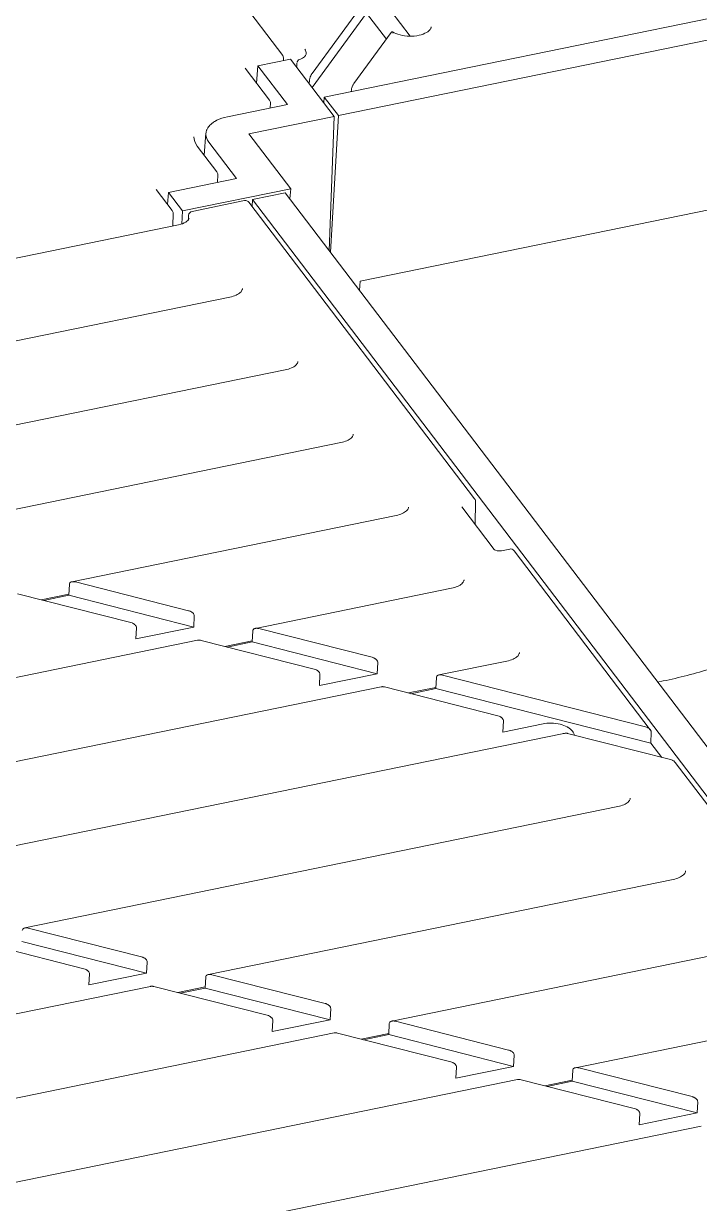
# Model space of a CAD drawing. Header units: millimetres. Extents: x 4267 to 8467, y 166 to 3136.
# Drawn here: x 4730.1 to 4799.4, y 1752.2 to 1873.2 of the extents above; entities that cross this region are included whole.
import ezdxf

# ---------------------------------------------------------------- set-up
doc = ezdxf.new("R2010")
doc.units = ezdxf.units.MM
doc.styles.get("Standard").update_dxf_attribs({"font": 'SimSun.ttf'})
doc.dimstyles.new('ISO-25', dxfattribs={"dimtxt": 2.5, "dimasz": 2.5, "dimexe": 1.25, "dimexo": 0.625, "dimtad": 1, "dimtxsty": 'Standard', "dimcen": 2.5, "dimadec": 0, "dimazin": 0, "dimtfac": 1, "dimtmove": 0, "dimatfit": 3, "dimfxl": 1, "dimarcsym": 0})

msp = doc.modelspace()

# ---------------------------------------------------------------- linework, layer by layer
at = {"linetype": 'Continuous', "lineweight": 5}
for p, q in [((4760.94, 1865.64, 326.37), (5179.49, 1951.29, 326.37)), ((4762.39, 1863.74, 326.37), (5180.94, 1949.39, 326.37)), ((4756.68, 1869.91, 326.37), (4720.8, 1917.05, 326.37)), ((4769.76, 1871.87, 326.37), (4754.86, 1891.44, 326.37)), ((4759.69, 1868.05, 326.37), (4765.11, 1875.44, 326.37)), ((4765.27, 1874.24, 326.37), (4759.69, 1866.63, 326.37)), ((4765.27, 1874.24, 326.37), (4767.31, 1871.57, 326.37)), ((4763.98, 1867.03, 326.37), (4767.81, 1872.25, 326.37)), ((4755.33, 1865.32, 326.37), (4752.85, 1868.58, 326.37)), ((4754.01, 1867.06, 326.37), (4754.15, 1868.84, 326.37)), ((4757.49, 1869.53, 326.37), (4754.15, 1868.84, 326.37)), ((4754.15, 1868.84, 326.37), (4757.17, 1864.87, 326.37)), ((4756.76, 1869.38, 326.37), (4756.77, 1869.63, 326.37)), ((4757.49, 1869.53, 326.37), (4761.96, 1863.65, 326.37)), ((4759.41, 1867, 326.37), (4759.43, 1867.35, 326.37)), ((4763.72, 1866.33, 326.37), (4763.71, 1866.21, 326.37)), ((4757.17, 1864.87, 326.37), (4751.01, 1863.61, 326.37)), ((4755.41, 1864.51, 326.37), (4755.42, 1865.04, 326.37)), ((4760.94, 1865.64, 326.37), (4760.91, 1865.03, 326.37)), ((4762.39, 1863.74, 326.37), (4760.94, 1865.64, 326.37)), ((4761.96, 1863.65, 326.37), (4753.21, 1861.86, 326.37)), ((4761.96, 1863.65, 326.37), (4761.46, 1849.88, 326.37)), ((4761.57, 1849.74, 326.37), (4762.39, 1863.74, 326.37)), ((4748.81, 1861.92, 326.37), (4748.63, 1859.68, 326.37)), ((4757.5, 1856.22, 326.37), (4753.21, 1861.86, 326.37)), ((4749.93, 1857.97, 326.37), (4747.93, 1860.61, 326.37)), ((4749.11, 1861.02, 326.37), (4751.95, 1857.28, 326.37)), ((4750.01, 1856.88, 326.37), (4750.03, 1857.68, 326.37)), ((4751.95, 1857.28, 326.37), (4744.97, 1855.85, 326.37)), ((4764.63, 1846.76, 326.37), (4813.24, 1856.71, 326.37)), ((4745.35, 1854.01, 326.37), (4743.72, 1856.15, 326.37)), ((4744.97, 1855.85, 326.37), (4744.89, 1854.62, 326.37)), ((4744.97, 1855.85, 326.37), (4746.41, 1853.96, 326.37)), ((4746.41, 1853.96, 326.37), (4757.5, 1856.22, 326.37)), ((4753.54, 1854.43, 326.37), (4753.59, 1855.14, 326.37)), ((4753.59, 1855.14, 326.37), (4756.94, 1855.83, 326.37)), ((4934.63, 1617.25, 326.37), (4753.59, 1855.14, 326.37)), ((4937.98, 1617.94, 326.37), (4756.94, 1855.83, 326.37)), ((4757.5, 1856.22, 326.37), (4757.42, 1855.19, 326.37)), ((4746.41, 1853.96, 326.37), (4746.35, 1852.62, 326.37)), ((4752.77, 1855.02, 326.37), (4747.41, 1853.92, 326.37)), ((4776.35, 1824.45, 326.37), (4753.22, 1854.85, 326.37)), ((4745.42, 1852.41, 326.37), (4745.45, 1853.72, 326.37)), ((4746.02, 1852.54, 326.37), (4663.32, 1835.61, 326.37)), ((4764.56, 1845.8, 326.37), (4764.63, 1846.76, 326.37)), ((4751.27, 1845.13, 326.37), (4678.66, 1830.27, 326.37)), ((4756.95, 1837.67, 326.37), (4697.47, 1825.5, 326.37)), ((4762.63, 1830.21, 326.37), (4716.27, 1820.72, 326.37)), ((4776.4, 1821.85, 326.37), (4776.45, 1824.16, 326.37)), ((4768.31, 1822.74, 326.37), (4735.08, 1815.95, 326.37)), ((4778.37, 1819.26, 326.37), (4775.04, 1823.63, 326.37)), ((4779.95, 1819.3, 326.37), (4779.11, 1819.13, 326.37)), ((4794.36, 1800.79, 326.37), (4780.4, 1819.13, 326.37)), ((4734.76, 1814.56, 326.37), (4734.82, 1815.7, 326.37)), ((4735.43, 1815.93, 326.37), (4747.04, 1812.98, 326.37)), ((4773.98, 1815.28, 326.37), (4753.89, 1811.17, 326.37)), ((4741.11, 1811.77, 326.37), (4729.51, 1814.72, 326.37)), ((4734.76, 1814.67, 326.37), (4731.94, 1814.1, 326.37)), ((4732.19, 1814.03, 326.37), (4734.76, 1814.56, 326.37)), ((4747.56, 1811.31, 326.37), (4734.76, 1814.56, 326.37)), ((4747.62, 1812.45, 326.37), (4747.56, 1811.31, 326.37)), ((4747.56, 1811.31, 326.37), (4741.64, 1810.1, 326.37)), ((4741.64, 1810.1, 326.37), (4741.69, 1811.24, 326.37)), ((4753.56, 1809.78, 326.37), (4753.62, 1810.93, 326.37)), ((4754.24, 1811.15, 326.37), (4765.84, 1808.21, 326.37)), ((4747.96, 1809.96, 326.37), (4691.95, 1798.5, 326.37)), ((4759.92, 1807, 326.37), (4748.32, 1809.94, 326.37)), ((4753.57, 1809.9, 326.37), (4750.75, 1809.32, 326.37)), ((4751, 1809.26, 326.37), (4753.56, 1809.78, 326.37)), ((4766.37, 1806.53, 326.37), (4753.56, 1809.78, 326.37)), ((4766.43, 1807.67, 326.37), (4766.37, 1806.53, 326.37)), ((4779.66, 1807.82, 326.37), (4772.69, 1806.4, 326.37)), ((4766.37, 1806.53, 326.37), (4760.44, 1805.32, 326.37)), ((4760.44, 1805.32, 326.37), (4760.5, 1806.46, 326.37)), ((4772.37, 1805.01, 326.37), (4772.43, 1806.15, 326.37)), ((4773.05, 1806.38, 326.37), (4793.87, 1801.09, 326.37)), ((4795.11, 1805.67, 326.37), (4795.66, 1805.78, 326.37)), ((4766.77, 1805.18, 326.37), (4697.63, 1791.04, 326.37)), ((4778.72, 1802.22, 326.37), (4767.12, 1805.17, 326.37)), ((4772.38, 1805.12, 326.37), (4769.56, 1804.55, 326.37)), ((4769.81, 1804.48, 326.37), (4772.37, 1805.01, 326.37)), ((4794.42, 1799.41, 326.37), (4772.37, 1805.01, 326.37)), ((4779.25, 1800.55, 326.37), (4779.31, 1801.69, 326.37)), ((4783.38, 1801.39, 326.37), (4779.25, 1800.55, 326.37)), ((4785.34, 1800.36, 326.37), (4711.45, 1785.24, 326.37)), ((4796.43, 1797.72, 326.37), (4785.87, 1800.41, 326.37)), ((4794.45, 1800.57, 326.37), (4794.42, 1799.41, 326.37)), ((4795.53, 1797.95, 326.37), (4794.42, 1799.41, 326.37)), ((4828.98, 1755.3, 326.37), (4796.92, 1797.42, 326.37)), ((4791.02, 1792.9, 326.37), (4730.26, 1780.47, 326.37)), ((4796.7, 1785.44, 326.37), (4749.07, 1775.69, 326.37)), ((4730.61, 1780.45, 326.37), (4742.22, 1777.5, 326.37)), ((4736.29, 1776.29, 326.37), (4724.69, 1779.24, 326.37)), ((4742.74, 1775.83, 326.37), (4729.94, 1779.08, 326.37)), ((4802.38, 1777.98, 326.37), (4767.87, 1770.92, 326.37)), ((4742.8, 1776.97, 326.37), (4742.74, 1775.83, 326.37)), ((4742.74, 1775.83, 326.37), (4736.82, 1774.62, 326.37)), ((4736.82, 1774.62, 326.37), (4736.87, 1775.76, 326.37)), ((4748.74, 1774.31, 326.37), (4748.8, 1775.45, 326.37)), ((4749.42, 1775.67, 326.37), (4761.02, 1772.73, 326.37)), ((4743.14, 1774.48, 326.37), (4714.67, 1768.65, 326.37)), ((4755.1, 1771.52, 326.37), (4743.49, 1774.46, 326.37)), ((4748.75, 1774.42, 326.37), (4745.93, 1773.84, 326.37)), ((4746.18, 1773.78, 326.37), (4748.74, 1774.31, 326.37)), ((4761.55, 1771.05, 326.37), (4748.74, 1774.31, 326.37)), ((4761.6, 1772.2, 326.37), (4761.55, 1771.05, 326.37)), ((4761.55, 1771.05, 326.37), (4755.62, 1769.84, 326.37)), ((4755.62, 1769.84, 326.37), (4755.68, 1770.98, 326.37)), ((4767.55, 1769.53, 326.37), (4767.61, 1770.67, 326.37)), ((4768.23, 1770.9, 326.37), (4779.83, 1767.95, 326.37)), ((4808.05, 1770.52, 326.37), (4786.68, 1766.14, 326.37)), ((4761.95, 1769.7, 326.37), (4720.34, 1761.19, 326.37)), ((4773.9, 1766.74, 326.37), (4762.3, 1769.69, 326.37)), ((4767.56, 1769.65, 326.37), (4764.74, 1769.07, 326.37)), ((4764.98, 1769.01, 326.37), (4767.55, 1769.53, 326.37)), ((4780.35, 1766.28, 326.37), (4767.55, 1769.53, 326.37)), ((4780.41, 1767.42, 326.37), (4780.35, 1766.28, 326.37)), ((4780.35, 1766.28, 326.37), (4774.43, 1765.07, 326.37)), ((4774.43, 1765.07, 326.37), (4774.49, 1766.21, 326.37)), ((4786.36, 1764.76, 326.37), (4786.41, 1765.9, 326.37)), ((4787.03, 1766.12, 326.37), (4798.64, 1763.18, 326.37)), ((4780.75, 1764.93, 326.37), (4726.02, 1753.73, 326.37)), ((4792.71, 1761.97, 326.37), (4781.11, 1764.91, 326.37)), ((4786.36, 1764.87, 326.37), (4783.54, 1764.29, 326.37)), ((4783.79, 1764.23, 326.37), (4786.36, 1764.76, 326.37)), ((4799.16, 1761.5, 326.37), (4786.36, 1764.76, 326.37)), ((4799.22, 1762.65, 326.37), (4799.16, 1761.5, 326.37)), ((4799.16, 1761.5, 326.37), (4793.23, 1760.29, 326.37)), ((4793.23, 1760.29, 326.37), (4793.29, 1761.43, 326.37)), ((4799.56, 1760.16, 326.37), (4731.7, 1746.27, 326.37))]:
    msp.add_line(p, q, dxfattribs=at)
for points in [[(4758.14, 1869.11), (4758.14, 1869.1, -0.00001), (4758.14, 1869.09, -0.000011), (4758.14, 1869.08, -0.00001), (4758.14, 1869.07, -0.00001), (4758.14, 1869.06, -0.00001), (4758.14, 1869.05, -0.000009), (4758.13, 1869.04, -0.000009), (4758.13, 1869.03, -0.000009), (4758.13, 1869.02, -0.000009), (4758.13, 1869.01, -0.000008), (4758.13, 1869, -0.000008), (4758.13, 1868.99, -0.000008), (4758.13, 1868.98, -0.000008), (4758.13, 1868.97, -0.000007), (4758.13, 1868.96, -0.000007), (4758.13, 1868.95, -0.000007), (4758.13, 1868.94, -0.000007), (4758.13, 1868.93, -0.000006), (4758.13, 1868.92, -0.000006), (4758.12, 1868.91, -0.000006), (4758.12, 1868.9, -0.000005), (4758.12, 1868.89, -0.000005), (4758.12, 1868.88, -0.000005), (4758.12, 1868.87, -0.000005), (4758.12, 1868.86, -0.000004), (4758.12, 1868.85, -0.000004), (4758.12, 1868.84, -0.000004), (4758.12, 1868.83, -0.000004), (4758.12, 1868.82, -0.000003), (4758.12, 1868.81, -0.000003), (4758.12, 1868.8, -0.000003), (4758.12, 1868.79, -0.000003), (4758.11, 1868.78, -0.000002), (4758.11, 1868.77, -0.000001), (4758.11, 1868.76, -0.000002), (4758.11, 1868.75, -0.000002), (4758.11, 1868.73, -0.000001), (4758.11, 1868.71, -0.000001)], [(4758.14, 1869.11), (4758.14, 1869.11, -0.000009), (4758.14, 1869.11, -0.000009), (4758.14, 1869.11, -0.000009), (4758.14, 1869.11, -0.000009), (4758.14, 1869.11, -0.000009), (4758.14, 1869.11, -0.000009), (4758.14, 1869.11, -0.000009), (4758.14, 1869.11, -0.000009), (4758.14, 1869.11, -0.000009), (4758.14, 1869.11, -0.000009), (4758.14, 1869.11, -0.000009), (4758.14, 1869.11, -0.000009), (4758.14, 1869.11, -0.000009), (4758.14, 1869.11, -0.000009), (4758.14, 1869.11, -0.000009), (4758.14, 1869.11, -0.000009), (4758.14, 1869.11, -0.000009), (4758.14, 1869.11, -0.00001), (4758.14, 1869.11, -0.000009), (4758.14, 1869.11, -0.000009), (4758.14, 1869.11, -0.00001), (4758.14, 1869.11, -0.000011), (4758.14, 1869.11, -0.000009), (4758.14, 1869.11, -0.000003), (4758.14, 1869.11, -0.000012), (4758.14, 1869.11, -0.000021), (4758.14, 1869.11, -0.00001), (4758.14, 1869.11, -0.000005)], [(4747.59, 1861.55), (4747.59, 1861.55, 0.000004), (4747.59, 1861.55, 0.000004), (4747.59, 1861.55, 0.000004), (4747.59, 1861.55, 0.000004), (4747.59, 1861.55, 0.000004), (4747.59, 1861.55, 0.000004), (4747.59, 1861.55, 0.000004), (4747.59, 1861.55, 0.000004), (4747.59, 1861.55, 0.000004), (4747.59, 1861.55, 0.000004), (4747.59, 1861.55, 0.000004), (4747.59, 1861.55, 0.000004), (4747.59, 1861.55, 0.000004), (4747.59, 1861.55, 0.000004), (4747.59, 1861.55, 0.000004), (4747.59, 1861.55, 0.000004), (4747.59, 1861.55, 0.000004), (4747.59, 1861.55, 0.000004), (4747.59, 1861.55, 0.000004), (4747.59, 1861.55, 0.000004), (4747.59, 1861.55, 0.000004), (4747.59, 1861.55, 0.000004), (4747.59, 1861.55, 0.000004), (4747.59, 1861.55, 0.000004), (4747.59, 1861.55, 0.000004), (4747.59, 1861.55, 0.000004), (4747.59, 1861.55, 0.000004), (4747.59, 1861.55, 0.000004), (4747.59, 1861.55, 0.000004), (4747.59, 1861.55, 0.000003), (4747.59, 1861.55, 0.000004), (4747.59, 1861.55, 0.000005), (4747.59, 1861.55, 0.000003), (4747.59, 1861.55, 0.000001), (4747.59, 1861.55, 0.000005), (4747.59, 1861.55, 0.000008), (4747.59, 1861.55, 0.000004), (4747.59, 1861.55, 0.000002)], [(4753.22, 1854.85), (4753.22, 1854.85, -0.000005), (4753.22, 1854.85, -0.000005), (4753.22, 1854.85, -0.000005), (4753.22, 1854.85, -0.000005), (4753.22, 1854.85, -0.000005), (4753.22, 1854.85, -0.000005), (4753.22, 1854.85, -0.000005), (4753.22, 1854.85, -0.000005), (4753.22, 1854.85, -0.000005), (4753.22, 1854.85, -0.000005), (4753.22, 1854.85, -0.000005), (4753.22, 1854.85, -0.000005), (4753.22, 1854.85, -0.000005), (4753.22, 1854.85, -0.000005), (4753.22, 1854.85, -0.000005), (4753.22, 1854.85, -0.000005), (4753.22, 1854.85, -0.000005), (4753.22, 1854.85, -0.000005), (4753.22, 1854.85, -0.000005), (4753.22, 1854.85, -0.000005), (4753.22, 1854.85, -0.000005), (4753.22, 1854.85, -0.000005), (4753.22, 1854.85, -0.000005), (4753.22, 1854.85, -0.000005), (4753.22, 1854.85, -0.000005), (4753.22, 1854.85, -0.000005), (4753.22, 1854.85, -0.000005), (4753.22, 1854.85, -0.000005), (4753.22, 1854.85, -0.000005), (4753.22, 1854.85, -0.000004), (4753.22, 1854.85, -0.000005), (4753.22, 1854.85, -0.000006), (4753.22, 1854.85, -0.000004), (4753.22, 1854.85, -0.000001), (4753.22, 1854.85, -0.000006), (4753.22, 1854.85, -0.00001), (4753.22, 1854.85, -0.000005), (4753.22, 1854.85, -0.000003)], [(4747.04, 1853.51), (4747.04, 1853.51, -0.000018), (4747.04, 1853.51, -0.000018), (4747.04, 1853.51, -0.000018), (4747.04, 1853.51, -0.000018), (4747.04, 1853.51, -0.000018), (4747.04, 1853.51, -0.000018), (4747.04, 1853.51, -0.000018), (4747.04, 1853.51, -0.000018), (4747.04, 1853.51, -0.000018), (4747.04, 1853.51, -0.000018), (4747.04, 1853.51, -0.000018), (4747.04, 1853.51, -0.000018), (4747.04, 1853.51, -0.000018), (4747.04, 1853.51, -0.000018), (4747.04, 1853.51, -0.000018), (4747.04, 1853.51, -0.000017), (4747.04, 1853.51, -0.000018), (4747.04, 1853.51, -0.000018), (4747.04, 1853.51, -0.000017), (4747.04, 1853.51, -0.000016), (4747.04, 1853.51, -0.000018), (4747.04, 1853.51, -0.000021), (4747.04, 1853.51, -0.000016), (4747.04, 1853.51, -0.000006), (4747.04, 1853.51, -0.000023), (4747.04, 1853.51, -0.00004), (4747.04, 1853.51, -0.000019), (4747.04, 1853.51, -0.00001)], [(4747.08, 1853.23), (4747.08, 1853.23, -0.000015), (4747.08, 1853.23, -0.000015), (4747.08, 1853.23, -0.000015), (4747.08, 1853.23, -0.000015), (4747.08, 1853.23, -0.000015), (4747.08, 1853.23, -0.000015), (4747.08, 1853.23, -0.000015), (4747.08, 1853.23, -0.000015), (4747.08, 1853.23, -0.000015), (4747.08, 1853.23, -0.000015), (4747.08, 1853.23, -0.000015), (4747.08, 1853.23, -0.000015), (4747.08, 1853.23, -0.000015), (4747.08, 1853.23, -0.000015), (4747.08, 1853.23, -0.000015), (4747.08, 1853.23, -0.000015), (4747.08, 1853.23, -0.000015), (4747.08, 1853.23, -0.000015), (4747.08, 1853.23, -0.000015), (4747.08, 1853.23, -0.000015), (4747.08, 1853.23, -0.000015), (4747.08, 1853.23, -0.000015), (4747.08, 1853.23, -0.000015), (4747.08, 1853.23, -0.000015), (4747.08, 1853.23, -0.000015), (4747.08, 1853.23, -0.000015), (4747.08, 1853.23, -0.000015), (4747.08, 1853.23, -0.000015), (4747.08, 1853.23, -0.000015), (4747.08, 1853.23, -0.000014), (4747.08, 1853.23, -0.000015), (4747.08, 1853.23, -0.000018), (4747.08, 1853.23, -0.000014), (4747.08, 1853.23, -0.000005), (4747.08, 1853.23, -0.000019), (4747.08, 1853.23, -0.000033), (4747.08, 1853.23, -0.000016), (4747.08, 1853.23, -0.000009)], [(4776.35, 1824.45), (4776.35, 1824.45, -0.000006), (4776.35, 1824.45, -0.000006), (4776.35, 1824.45, -0.000006), (4776.35, 1824.45, -0.000006), (4776.35, 1824.45, -0.000006), (4776.35, 1824.45, -0.000006), (4776.35, 1824.45, -0.000006), (4776.35, 1824.45, -0.000006), (4776.35, 1824.45, -0.000006), (4776.35, 1824.45, -0.000006), (4776.35, 1824.45, -0.000006), (4776.35, 1824.45, -0.000006), (4776.35, 1824.45, -0.000006), (4776.35, 1824.45, -0.000006), (4776.35, 1824.45, -0.000006), (4776.35, 1824.45, -0.000006), (4776.35, 1824.45, -0.000006), (4776.35, 1824.45, -0.000006), (4776.35, 1824.45, -0.000006), (4776.35, 1824.45, -0.000006), (4776.35, 1824.45, -0.000006), (4776.35, 1824.45, -0.000007), (4776.35, 1824.45, -0.000006), (4776.35, 1824.45, -0.000002), (4776.35, 1824.45, -0.000008), (4776.35, 1824.45, -0.000014), (4776.35, 1824.45, -0.000007), (4776.35, 1824.45, -0.000004)], [(4780.4, 1819.13), (4780.4, 1819.13, 0.000006), (4780.4, 1819.13, 0.000006), (4780.4, 1819.13, 0.000006), (4780.4, 1819.13, 0.000006), (4780.4, 1819.13, 0.000006), (4780.4, 1819.13, 0.000006), (4780.4, 1819.13, 0.000006), (4780.4, 1819.13, 0.000006), (4780.4, 1819.13, 0.000006), (4780.4, 1819.13, 0.000006), (4780.4, 1819.13, 0.000006), (4780.4, 1819.13, 0.000006), (4780.4, 1819.13, 0.000006), (4780.4, 1819.13, 0.000006), (4780.4, 1819.13, 0.000006), (4780.4, 1819.13, 0.000006), (4780.4, 1819.13, 0.000006), (4780.4, 1819.13, 0.000006), (4780.4, 1819.13, 0.000006), (4780.4, 1819.13, 0.000006), (4780.4, 1819.13, 0.000006), (4780.4, 1819.13, 0.000007), (4780.4, 1819.13, 0.000006), (4780.4, 1819.13, 0.000002), (4780.4, 1819.13, 0.000008), (4780.4, 1819.13, 0.000014), (4780.4, 1819.13, 0.000007), (4780.4, 1819.13, 0.000004)]]:
    msp.add_lwpolyline(points, format="xyb", dxfattribs=at)
for points, knots in [([(4767.97, 1872.17, 326.37), (4767.97, 1872.2, 326.37), (4767.97, 1872.22, 326.37), (4767.96, 1872.26, 326.37), (4767.96, 1872.27, 326.37), (4767.95, 1872.29, 326.37), (4767.94, 1872.3, 326.37), (4767.94, 1872.31, 326.37), (4767.93, 1872.31, 326.37), (4767.93, 1872.31, 326.37), (4767.93, 1872.31, 326.37), (4767.93, 1872.32, 326.37), (4767.92, 1872.32, 326.37), (4767.91, 1872.32, 326.37), (4767.9, 1872.32, 326.37), (4767.9, 1872.32, 326.37), (4767.89, 1872.32, 326.37), (4767.88, 1872.32, 326.37), (4767.84, 1872.3, 326.37), (4767.82, 1872.27, 326.37), (4767.81, 1872.25, 326.37)], [0.1011847, 0.1011847, 0.1011847, 0.1011847, 0.25, 0.25, 0.375, 0.375, 0.4375, 0.4375, 0.46875, 0.484375, 0.484375, 0.5, 0.5, 0.625, 0.625, 0.6875, 0.6875, 0.75, 0.75, 1, 1, 1, 1]), ([(4771.89, 1872.82, 326.37), (4771.89, 1872.82, 326.37), (4771.89, 1872.81, 326.37), (4771.89, 1872.8, 326.37), (4771.89, 1872.76, 326.37), (4771.87, 1872.68, 326.37), (4771.77, 1872.52, 326.37), (4771.29, 1872.07, 326.37), (4769.7, 1871.71, 326.37), (4768.36, 1872.06, 326.37), (4767.92, 1872.32, 326.37)], [0, 0, 0, 0, 0.004108, 0.011861, 0.027552, 0.074626, 0.153457, 0.294749, 0.654821, 1, 1, 1, 1]), ([(4759.09, 1870.08, 326.37), (4759.09, 1870.06, 326.37), (4759.08, 1869.92, 326.37), (4758.85, 1869.65, 326.37), (4758.43, 1869.5, 326.37)], [0, 0, 0, 0, 0.134165, 1, 1, 1, 1]), ([(4759.43, 1867.35, 326.37), (4759.43, 1867.4, 326.37), (4759.44, 1867.45, 326.37), (4759.46, 1867.53, 326.37), (4759.46, 1867.55, 326.37), (4759.48, 1867.61, 326.37), (4759.49, 1867.66, 326.37), (4759.54, 1867.78, 326.37), (4759.57, 1867.84, 326.37), (4759.61, 1867.92, 326.37), (4759.61, 1867.93, 326.37), (4759.64, 1867.98, 326.37), (4759.66, 1868.02, 326.37), (4759.69, 1868.05, 326.37)], [0, 0, 0, 0, 0.25, 0.25, 0.3125, 0.3125, 0.5, 0.5, 0.75, 0.75, 0.8125, 0.8125, 1, 1, 1, 1]), ([(4763.72, 1866.33, 326.37), (4763.72, 1866.37, 326.37), (4763.73, 1866.41, 326.37), (4763.74, 1866.47, 326.37), (4763.74, 1866.48, 326.37), (4763.76, 1866.56, 326.37), (4763.78, 1866.63, 326.37), (4763.82, 1866.75, 326.37), (4763.84, 1866.8, 326.37), (4763.87, 1866.86, 326.37), (4763.88, 1866.87, 326.37), (4763.92, 1866.94, 326.37), (4763.95, 1866.99, 326.37), (4763.98, 1867.03, 326.37)], [0, 0, 0, 0, 0.1875, 0.1875, 0.25, 0.25, 0.5, 0.5, 0.6875, 0.6875, 0.75, 0.75, 1, 1, 1, 1]), ([(4751.01, 1863.61, 326.37), (4750.61, 1863.53, 326.37), (4750.25, 1863.41, 326.37), (4749.92, 1863.25, 326.37), (4749.9, 1863.24, 326.37), (4749.75, 1863.16, 326.37), (4749.63, 1863.09, 326.37), (4749.48, 1862.98, 326.37), (4749.45, 1862.95, 326.37), (4749.27, 1862.81, 326.37), (4749.16, 1862.7, 326.37), (4749, 1862.47, 326.37), (4748.94, 1862.38, 326.37), (4748.88, 1862.24, 326.37), (4748.87, 1862.21, 326.37), (4748.83, 1862.06, 326.37), (4748.81, 1861.94, 326.37), (4748.81, 1861.8, 326.37), (4748.81, 1861.79, 326.37), (4748.83, 1861.51, 326.37), (4748.92, 1861.26, 326.37), (4749.11, 1861.02, 326.37)], [0, 0, 0, 0, 0.234375, 0.234375, 0.25, 0.25, 0.34375, 0.34375, 0.375, 0.375, 0.5, 0.5, 0.59375, 0.59375, 0.625, 0.625, 0.734375, 0.734375, 0.75, 0.75, 1, 1, 1, 1]), ([(4747.08, 1853.23, 326.37), (4747.07, 1853.2, 326.37), (4747.07, 1853.02, 326.37), (4746.62, 1852.65, 326.37), (4746.02, 1852.54, 326.37)], [0, 0, 0, 0, 0.157646, 1, 1, 1, 1]), ([(4752.56, 1846, 326.37), (4752.56, 1845.99, 326.37), (4752.55, 1845.95, 326.37), (4752.53, 1845.84, 326.37), (4752.34, 1845.51, 326.37), (4751.74, 1845.22, 326.37), (4751.27, 1845.13, 326.37)], [0, 0, 0, 0, 0.028238, 0.12278, 0.438289, 1, 1, 1, 1]), ([(4758.23, 1838.53, 326.37), (4758.23, 1838.53, 326.37), (4758.23, 1838.49, 326.37), (4758.21, 1838.38, 326.37), (4758.01, 1838.05, 326.37), (4757.41, 1837.76, 326.37), (4756.95, 1837.67, 326.37)], [0, 0, 0, 0, 0.028238, 0.12278, 0.438289, 1, 1, 1, 1]), ([(4763.91, 1831.07, 326.37), (4763.91, 1831.07, 326.37), (4763.91, 1831.03, 326.37), (4763.89, 1830.92, 326.37), (4763.69, 1830.59, 326.37), (4763.09, 1830.3, 326.37), (4762.63, 1830.21, 326.37)], [0, 0, 0, 0, 0.028238, 0.12278, 0.438289, 1, 1, 1, 1]), ([(4769.59, 1823.61, 326.37), (4769.59, 1823.61, 326.37), (4769.59, 1823.57, 326.37), (4769.57, 1823.46, 326.37), (4769.37, 1823.13, 326.37), (4768.77, 1822.84, 326.37), (4768.31, 1822.74, 326.37)], [0, 0, 0, 0, 0.028238, 0.12278, 0.438289, 1, 1, 1, 1]), ([(4779.11, 1819.13, 326.37), (4779.03, 1819.12, 326.37), (4778.69, 1819.07, 326.37), (4778.35, 1819.25, 326.37), (4778.37, 1819.26, 326.37)], [0, 0, 0, 0, 0.272685, 1, 1, 1, 1]), ([(4734.82, 1815.7, 326.37), (4734.82, 1815.75, 326.37), (4734.83, 1815.79, 326.37), (4734.87, 1815.84, 326.37), (4734.88, 1815.85, 326.37), (4734.92, 1815.89, 326.37), (4734.96, 1815.91, 326.37), (4735.06, 1815.95, 326.37), (4735.13, 1815.96, 326.37), (4735.23, 1815.96, 326.37), (4735.25, 1815.96, 326.37), (4735.32, 1815.95, 326.37), (4735.38, 1815.94, 326.37), (4735.43, 1815.93, 326.37)], [0, 0, 0, 0, 0.25, 0.25, 0.3125, 0.3125, 0.5, 0.5, 0.75, 0.75, 0.8125, 0.8125, 1, 1, 1, 1]), ([(4775.27, 1816.15, 326.37), (4775.27, 1816.14, 326.37), (4775.27, 1816.11, 326.37), (4775.24, 1816, 326.37), (4775.05, 1815.67, 326.37), (4774.45, 1815.37, 326.37), (4773.98, 1815.28, 326.37)], [0, 0, 0, 0, 0.028238, 0.12278, 0.438289, 1, 1, 1, 1]), ([(4747.04, 1812.98, 326.37), (4747.09, 1812.97, 326.37), (4747.13, 1812.95, 326.37), (4747.19, 1812.93, 326.37), (4747.2, 1812.93, 326.37), (4747.23, 1812.92, 326.37), (4747.24, 1812.91, 326.37), (4747.25, 1812.9, 326.37), (4747.25, 1812.9, 326.37), (4747.25, 1812.9, 326.37), (4747.26, 1812.9, 326.37), (4747.3, 1812.88, 326.37), (4747.34, 1812.86, 326.37), (4747.39, 1812.82, 326.37), (4747.4, 1812.81, 326.37), (4747.42, 1812.79, 326.37), (4747.43, 1812.79, 326.37), (4747.44, 1812.77, 326.37), (4747.45, 1812.77, 326.37), (4747.57, 1812.66, 326.37), (4747.62, 1812.54, 326.37), (4747.62, 1812.45, 326.37)], [0, 0, 0, 0, 0.125, 0.125, 0.1875, 0.1875, 0.21875, 0.234375, 0.242188, 0.242188, 0.25, 0.25, 0.375, 0.375, 0.4375, 0.4375, 0.46875, 0.46875, 0.5, 0.5, 1, 1, 1, 1]), ([(4741.69, 1811.24, 326.37), (4741.7, 1811.28, 326.37), (4741.68, 1811.34, 326.37), (4741.64, 1811.42, 326.37), (4741.63, 1811.44, 326.37), (4741.6, 1811.48, 326.37), (4741.58, 1811.5, 326.37), (4741.56, 1811.52, 326.37), (4741.55, 1811.54, 326.37), (4741.54, 1811.55, 326.37), (4741.51, 1811.57, 326.37), (4741.48, 1811.6, 326.37), (4741.43, 1811.63, 326.37), (4741.41, 1811.64, 326.37), (4741.38, 1811.66, 326.37), (4741.37, 1811.67, 326.37), (4741.35, 1811.68, 326.37), (4741.34, 1811.68, 326.37), (4741.34, 1811.68, 326.37), (4741.33, 1811.69, 326.37), (4741.29, 1811.71, 326.37), (4741.21, 1811.74, 326.37), (4741.11, 1811.77, 326.37)], [0, 0, 0, 0, 0.25, 0.25, 0.375, 0.375, 0.4375, 0.46875, 0.46875, 0.5, 0.5, 0.625, 0.625, 0.6875, 0.6875, 0.71875, 0.734375, 0.742188, 0.742188, 0.75, 0.75, 1, 1, 1, 1]), ([(4753.62, 1810.93, 326.37), (4753.62, 1810.97, 326.37), (4753.64, 1811.02, 326.37), (4753.69, 1811.08, 326.37), (4753.71, 1811.09, 326.37), (4753.74, 1811.12, 326.37), (4753.76, 1811.13, 326.37), (4753.78, 1811.14, 326.37), (4753.8, 1811.14, 326.37), (4753.8, 1811.15, 326.37), (4753.84, 1811.16, 326.37), (4753.87, 1811.17, 326.37), (4753.92, 1811.18, 326.37), (4753.94, 1811.18, 326.37), (4753.97, 1811.18, 326.37), (4753.98, 1811.18, 326.37), (4754, 1811.18, 326.37), (4754.01, 1811.18, 326.37), (4754.01, 1811.18, 326.37), (4754.02, 1811.18, 326.37), (4754.07, 1811.18, 326.37), (4754.14, 1811.18, 326.37), (4754.24, 1811.15, 326.37)], [0, 0, 0, 0, 0.25, 0.25, 0.375, 0.375, 0.4375, 0.46875, 0.46875, 0.5, 0.5, 0.625, 0.625, 0.6875, 0.6875, 0.71875, 0.734375, 0.742188, 0.742188, 0.75, 0.75, 1, 1, 1, 1]), ([(4748.32, 1809.94, 326.37), (4748.27, 1809.95, 326.37), (4748.22, 1809.96, 326.37), (4748.17, 1809.97, 326.37), (4748.15, 1809.97, 326.37), (4748.13, 1809.97, 326.37), (4748.12, 1809.97, 326.37), (4748.1, 1809.97, 326.37), (4748.1, 1809.97, 326.37), (4748.1, 1809.97, 326.37), (4748.1, 1809.97, 326.37), (4748.05, 1809.97, 326.37), (4748.01, 1809.97, 326.37), (4747.97, 1809.96, 326.37), (4747.97, 1809.96, 326.37), (4747.96, 1809.96, 326.37)], [0, 0, 0, 0, 0.125, 0.125, 0.1875, 0.1875, 0.21875, 0.234375, 0.2421875, 0.2421875, 0.25, 0.25, 0.375, 0.375, 0.3965239, 0.3965239, 0.3965239, 0.3965239]), ([(4765.84, 1808.21, 326.37), (4765.89, 1808.19, 326.37), (4765.94, 1808.18, 326.37), (4765.99, 1808.16, 326.37), (4766.01, 1808.15, 326.37), (4766.03, 1808.14, 326.37), (4766.04, 1808.14, 326.37), (4766.05, 1808.13, 326.37), (4766.06, 1808.13, 326.37), (4766.06, 1808.13, 326.37), (4766.06, 1808.13, 326.37), (4766.1, 1808.1, 326.37), (4766.14, 1808.08, 326.37), (4766.19, 1808.05, 326.37), (4766.21, 1808.03, 326.37), (4766.23, 1808.02, 326.37), (4766.24, 1808.01, 326.37), (4766.25, 1808, 326.37), (4766.26, 1807.99, 326.37), (4766.38, 1807.88, 326.37), (4766.43, 1807.77, 326.37), (4766.43, 1807.67, 326.37)], [0, 0, 0, 0, 0.125, 0.125, 0.1875, 0.1875, 0.21875, 0.234375, 0.242188, 0.242188, 0.25, 0.25, 0.375, 0.375, 0.4375, 0.4375, 0.46875, 0.46875, 0.5, 0.5, 1, 1, 1, 1]), ([(4780.95, 1808.69, 326.37), (4780.95, 1808.68, 326.37), (4780.94, 1808.65, 326.37), (4780.92, 1808.54, 326.37), (4780.73, 1808.21, 326.37), (4780.13, 1807.91, 326.37), (4779.66, 1807.82, 326.37)], [0, 0, 0, 0, 0.028238, 0.12278, 0.438289, 1, 1, 1, 1]), ([(4760.5, 1806.46, 326.37), (4760.5, 1806.51, 326.37), (4760.49, 1806.56, 326.37), (4760.45, 1806.64, 326.37), (4760.43, 1806.67, 326.37), (4760.4, 1806.71, 326.37), (4760.38, 1806.73, 326.37), (4760.36, 1806.75, 326.37), (4760.35, 1806.76, 326.37), (4760.34, 1806.77, 326.37), (4760.31, 1806.8, 326.37), (4760.28, 1806.82, 326.37), (4760.23, 1806.86, 326.37), (4760.22, 1806.87, 326.37), (4760.19, 1806.89, 326.37), (4760.17, 1806.89, 326.37), (4760.16, 1806.9, 326.37), (4760.15, 1806.91, 326.37), (4760.14, 1806.91, 326.37), (4760.14, 1806.91, 326.37), (4760.09, 1806.94, 326.37), (4760.02, 1806.97, 326.37), (4759.92, 1807, 326.37)], [0, 0, 0, 0, 0.25, 0.25, 0.375, 0.375, 0.4375, 0.46875, 0.46875, 0.5, 0.5, 0.625, 0.625, 0.6875, 0.6875, 0.71875, 0.734375, 0.742188, 0.742188, 0.75, 0.75, 1, 1, 1, 1]), ([(4772.43, 1806.15, 326.37), (4772.43, 1806.2, 326.37), (4772.45, 1806.24, 326.37), (4772.49, 1806.3, 326.37), (4772.51, 1806.32, 326.37), (4772.55, 1806.34, 326.37), (4772.57, 1806.35, 326.37), (4772.59, 1806.36, 326.37), (4772.6, 1806.37, 326.37), (4772.61, 1806.37, 326.37), (4772.64, 1806.39, 326.37), (4772.67, 1806.39, 326.37), (4772.73, 1806.4, 326.37), (4772.74, 1806.4, 326.37), (4772.77, 1806.41, 326.37), (4772.79, 1806.41, 326.37), (4772.81, 1806.41, 326.37), (4772.81, 1806.41, 326.37), (4772.82, 1806.41, 326.37), (4772.82, 1806.41, 326.37), (4772.87, 1806.41, 326.37), (4772.95, 1806.4, 326.37), (4773.05, 1806.38, 326.37)], [0, 0, 0, 0, 0.25, 0.25, 0.375, 0.375, 0.4375, 0.46875, 0.46875, 0.5, 0.5, 0.625, 0.625, 0.6875, 0.6875, 0.71875, 0.734375, 0.742188, 0.742188, 0.75, 0.75, 1, 1, 1, 1]), ([(4767.12, 1805.17, 326.37), (4767.07, 1805.18, 326.37), (4767.03, 1805.19, 326.37), (4766.97, 1805.19, 326.37), (4766.95, 1805.19, 326.37), (4766.93, 1805.2, 326.37), (4766.92, 1805.2, 326.37), (4766.91, 1805.2, 326.37), (4766.91, 1805.2, 326.37), (4766.9, 1805.2, 326.37), (4766.9, 1805.2, 326.37), (4766.86, 1805.2, 326.37), (4766.82, 1805.19, 326.37), (4766.78, 1805.19, 326.37), (4766.77, 1805.18, 326.37), (4766.77, 1805.18, 326.37)], [0, 0, 0, 0, 0.125, 0.125, 0.1875, 0.1875, 0.21875, 0.234375, 0.2421875, 0.2421875, 0.25, 0.25, 0.375, 0.375, 0.3965242, 0.3965242, 0.3965242, 0.3965242]), ([(4779.31, 1801.69, 326.37), (4779.31, 1801.73, 326.37), (4779.3, 1801.79, 326.37), (4779.26, 1801.87, 326.37), (4779.24, 1801.89, 326.37), (4779.21, 1801.93, 326.37), (4779.19, 1801.95, 326.37), (4779.17, 1801.97, 326.37), (4779.16, 1801.99, 326.37), (4779.15, 1802, 326.37), (4779.12, 1802.02, 326.37), (4779.09, 1802.05, 326.37), (4779.04, 1802.08, 326.37), (4779.02, 1802.09, 326.37), (4778.99, 1802.11, 326.37), (4778.98, 1802.12, 326.37), (4778.96, 1802.13, 326.37), (4778.95, 1802.13, 326.37), (4778.95, 1802.13, 326.37), (4778.95, 1802.14, 326.37), (4778.9, 1802.16, 326.37), (4778.83, 1802.19, 326.37), (4778.72, 1802.22, 326.37)], [0, 0, 0, 0, 0.25, 0.25, 0.375, 0.375, 0.4375, 0.46875, 0.46875, 0.5, 0.5, 0.625, 0.625, 0.6875, 0.6875, 0.71875, 0.734375, 0.742188, 0.742188, 0.75, 0.75, 1, 1, 1, 1]), ([(4786.38, 1800.63, 326.37), (4786.27, 1800.78, 326.37), (4786.11, 1800.92, 326.37), (4785.88, 1801.05, 326.37), (4785.85, 1801.07, 326.37), (4785.62, 1801.19, 326.37), (4785.39, 1801.28, 326.37), (4784.84, 1801.42, 326.37), (4784.53, 1801.46, 326.37), (4784.18, 1801.47, 326.37), (4784.15, 1801.47, 326.37), (4783.86, 1801.46, 326.37), (4783.62, 1801.44, 326.37), (4783.38, 1801.39, 326.37)], [0, 0, 0, 0, 0.25, 0.25, 0.28125, 0.28125, 0.5, 0.5, 0.75, 0.75, 0.78125, 0.78125, 1, 1, 1, 1]), ([(4794.45, 1800.57, 326.37), (4794.45, 1800.6, 326.37), (4794.44, 1800.64, 326.37), (4794.42, 1800.69, 326.37), (4794.42, 1800.7, 326.37), (4794.38, 1800.77, 326.37), (4794.34, 1800.83, 326.37), (4794.24, 1800.91, 326.37), (4794.19, 1800.95, 326.37), (4794.12, 1800.99, 326.37), (4794.1, 1801, 326.37), (4794.01, 1801.05, 326.37), (4793.94, 1801.07, 326.37), (4793.87, 1801.09, 326.37)], [0, 0, 0, 0, 0.1875, 0.1875, 0.25, 0.25, 0.5, 0.5, 0.6875, 0.6875, 0.75, 0.75, 1, 1, 1, 1]), ([(4785.87, 1800.41, 326.37), (4785.85, 1800.41, 326.37), (4785.82, 1800.42, 326.37), (4785.77, 1800.42, 326.37), (4785.76, 1800.43, 326.37), (4785.73, 1800.43, 326.37), (4785.72, 1800.43, 326.37), (4785.7, 1800.43, 326.37), (4785.69, 1800.43, 326.37), (4785.64, 1800.43, 326.37), (4785.6, 1800.42, 326.37), (4785.56, 1800.41, 326.37), (4785.55, 1800.41, 326.37), (4785.54, 1800.41, 326.37)], [0, 0, 0, 0, 0.125, 0.125, 0.1875, 0.1875, 0.21875, 0.21875, 0.25, 0.25, 0.375, 0.375, 0.4228076, 0.4228076, 0.4228076, 0.4228076]), ([(4786.56, 1800.23, 326.37), (4786.55, 1800.29, 326.37), (4786.52, 1800.42, 326.37), (4786.44, 1800.56, 326.37), (4786.38, 1800.63, 326.37)], [0.7820486, 0.7820486, 0.7820486, 0.7820486, 0.875, 1, 1, 1, 1]), ([(4796.43, 1797.72, 326.37), (4796.49, 1797.71, 326.37), (4796.54, 1797.69, 326.37), (4796.61, 1797.66, 326.37), (4796.63, 1797.65, 326.37), (4796.72, 1797.61, 326.37), (4796.79, 1797.56, 326.37), (4796.88, 1797.48, 326.37), (4796.9, 1797.45, 326.37), (4796.92, 1797.42, 326.37)], [0, 0, 0, 0, 0.1875, 0.1875, 0.25, 0.25, 0.5, 0.5, 0.6382782, 0.6382782, 0.6382782, 0.6382782]), ([(4792.31, 1793.77, 326.37), (4792.3, 1793.76, 326.37), (4792.3, 1793.73, 326.37), (4792.28, 1793.62, 326.37), (4792.08, 1793.29, 326.37), (4791.48, 1792.99, 326.37), (4791.02, 1792.9, 326.37)], [0, 0, 0, 0, 0.028238, 0.12278, 0.438289, 1, 1, 1, 1]), ([(4797.98, 1786.31, 326.37), (4797.98, 1786.3, 326.37), (4797.98, 1786.26, 326.37), (4797.96, 1786.15, 326.37), (4797.76, 1785.82, 326.37), (4797.16, 1785.53, 326.37), (4796.7, 1785.44, 326.37)], [0, 0, 0, 0, 0.028238, 0.12278, 0.438289, 1, 1, 1, 1]), ([(4729.99, 1780.22, 326.37), (4730, 1780.27, 326.37), (4730.01, 1780.31, 326.37), (4730.06, 1780.37, 326.37), (4730.08, 1780.39, 326.37), (4730.12, 1780.41, 326.37), (4730.13, 1780.42, 326.37), (4730.15, 1780.43, 326.37), (4730.17, 1780.44, 326.37), (4730.18, 1780.44, 326.37), (4730.21, 1780.46, 326.37), (4730.24, 1780.46, 326.37), (4730.29, 1780.47, 326.37), (4730.31, 1780.48, 326.37), (4730.34, 1780.48, 326.37), (4730.36, 1780.48, 326.37), (4730.37, 1780.48, 326.37), (4730.38, 1780.48, 326.37), (4730.39, 1780.48, 326.37), (4730.39, 1780.48, 326.37), (4730.44, 1780.48, 326.37), (4730.51, 1780.48, 326.37), (4730.61, 1780.45, 326.37)], [0, 0, 0, 0, 0.25, 0.25, 0.375, 0.375, 0.4375, 0.46875, 0.46875, 0.5, 0.5, 0.625, 0.625, 0.6875, 0.6875, 0.71875, 0.734375, 0.742188, 0.742188, 0.75, 0.75, 1, 1, 1, 1]), ([(4742.22, 1777.5, 326.37), (4742.27, 1777.49, 326.37), (4742.31, 1777.48, 326.37), (4742.37, 1777.45, 326.37), (4742.38, 1777.45, 326.37), (4742.41, 1777.44, 326.37), (4742.42, 1777.43, 326.37), (4742.43, 1777.43, 326.37), (4742.43, 1777.42, 326.37), (4742.43, 1777.42, 326.37), (4742.43, 1777.42, 326.37), (4742.48, 1777.4, 326.37), (4742.52, 1777.38, 326.37), (4742.57, 1777.34, 326.37), (4742.58, 1777.33, 326.37), (4742.6, 1777.31, 326.37), (4742.61, 1777.31, 326.37), (4742.62, 1777.3, 326.37), (4742.63, 1777.29, 326.37), (4742.75, 1777.18, 326.37), (4742.8, 1777.06, 326.37), (4742.8, 1776.97, 326.37)], [0, 0, 0, 0, 0.125, 0.125, 0.1875, 0.1875, 0.21875, 0.234375, 0.242188, 0.242188, 0.25, 0.25, 0.375, 0.375, 0.4375, 0.4375, 0.46875, 0.46875, 0.5, 0.5, 1, 1, 1, 1]), ([(4736.87, 1775.76, 326.37), (4736.88, 1775.81, 326.37), (4736.86, 1775.86, 326.37), (4736.82, 1775.94, 326.37), (4736.81, 1775.96, 326.37), (4736.78, 1776.01, 326.37), (4736.76, 1776.03, 326.37), (4736.74, 1776.05, 326.37), (4736.73, 1776.06, 326.37), (4736.72, 1776.07, 326.37), (4736.69, 1776.09, 326.37), (4736.66, 1776.12, 326.37), (4736.61, 1776.15, 326.37), (4736.59, 1776.16, 326.37), (4736.56, 1776.18, 326.37), (4736.55, 1776.19, 326.37), (4736.53, 1776.2, 326.37), (4736.52, 1776.2, 326.37), (4736.52, 1776.21, 326.37), (4736.51, 1776.21, 326.37), (4736.47, 1776.23, 326.37), (4736.39, 1776.27, 326.37), (4736.29, 1776.29, 326.37)], [0, 0, 0, 0, 0.25, 0.25, 0.375, 0.375, 0.4375, 0.46875, 0.46875, 0.5, 0.5, 0.625, 0.625, 0.6875, 0.6875, 0.71875, 0.734375, 0.742188, 0.742188, 0.75, 0.75, 1, 1, 1, 1]), ([(4748.8, 1775.45, 326.37), (4748.8, 1775.49, 326.37), (4748.82, 1775.54, 326.37), (4748.87, 1775.6, 326.37), (4748.89, 1775.61, 326.37), (4748.92, 1775.64, 326.37), (4748.94, 1775.65, 326.37), (4748.96, 1775.66, 326.37), (4748.98, 1775.67, 326.37), (4748.98, 1775.67, 326.37), (4749.02, 1775.68, 326.37), (4749.05, 1775.69, 326.37), (4749.1, 1775.7, 326.37), (4749.12, 1775.7, 326.37), (4749.15, 1775.7, 326.37), (4749.16, 1775.7, 326.37), (4749.18, 1775.7, 326.37), (4749.19, 1775.7, 326.37), (4749.19, 1775.7, 326.37), (4749.2, 1775.7, 326.37), (4749.25, 1775.7, 326.37), (4749.32, 1775.7, 326.37), (4749.42, 1775.67, 326.37)], [0, 0, 0, 0, 0.25, 0.25, 0.375, 0.375, 0.4375, 0.46875, 0.46875, 0.5, 0.5, 0.625, 0.625, 0.6875, 0.6875, 0.71875, 0.734375, 0.742188, 0.742188, 0.75, 0.75, 1, 1, 1, 1]), ([(4743.49, 1774.46, 326.37), (4743.44, 1774.47, 326.37), (4743.4, 1774.48, 326.37), (4743.35, 1774.49, 326.37), (4743.33, 1774.49, 326.37), (4743.31, 1774.49, 326.37), (4743.29, 1774.49, 326.37), (4743.28, 1774.49, 326.37), (4743.28, 1774.49, 326.37), (4743.28, 1774.49, 326.37), (4743.28, 1774.49, 326.37), (4743.23, 1774.49, 326.37), (4743.19, 1774.49, 326.37), (4743.15, 1774.48, 326.37), (4743.15, 1774.48, 326.37), (4743.14, 1774.48, 326.37)], [0, 0, 0, 0, 0.125, 0.125, 0.1875, 0.1875, 0.21875, 0.234375, 0.2421875, 0.2421875, 0.25, 0.25, 0.375, 0.375, 0.3965246, 0.3965246, 0.3965246, 0.3965246]), ([(4761.02, 1772.73, 326.37), (4761.07, 1772.72, 326.37), (4761.12, 1772.7, 326.37), (4761.17, 1772.68, 326.37), (4761.19, 1772.67, 326.37), (4761.21, 1772.66, 326.37), (4761.22, 1772.66, 326.37), (4761.23, 1772.65, 326.37), (4761.24, 1772.65, 326.37), (4761.24, 1772.65, 326.37), (4761.24, 1772.65, 326.37), (4761.28, 1772.62, 326.37), (4761.32, 1772.6, 326.37), (4761.37, 1772.57, 326.37), (4761.39, 1772.56, 326.37), (4761.41, 1772.54, 326.37), (4761.42, 1772.53, 326.37), (4761.43, 1772.52, 326.37), (4761.44, 1772.52, 326.37), (4761.56, 1772.41, 326.37), (4761.61, 1772.29, 326.37), (4761.6, 1772.2, 326.37)], [0, 0, 0, 0, 0.125, 0.125, 0.1875, 0.1875, 0.21875, 0.234375, 0.242188, 0.242188, 0.25, 0.25, 0.375, 0.375, 0.4375, 0.4375, 0.46875, 0.46875, 0.5, 0.5, 1, 1, 1, 1]), ([(4755.68, 1770.98, 326.37), (4755.68, 1771.03, 326.37), (4755.67, 1771.08, 326.37), (4755.63, 1771.16, 326.37), (4755.61, 1771.19, 326.37), (4755.58, 1771.23, 326.37), (4755.56, 1771.25, 326.37), (4755.54, 1771.27, 326.37), (4755.53, 1771.28, 326.37), (4755.52, 1771.29, 326.37), (4755.49, 1771.32, 326.37), (4755.46, 1771.34, 326.37), (4755.41, 1771.38, 326.37), (4755.4, 1771.39, 326.37), (4755.37, 1771.41, 326.37), (4755.35, 1771.41, 326.37), (4755.34, 1771.42, 326.37), (4755.33, 1771.43, 326.37), (4755.32, 1771.43, 326.37), (4755.32, 1771.43, 326.37), (4755.27, 1771.46, 326.37), (4755.2, 1771.49, 326.37), (4755.1, 1771.52, 326.37)], [0, 0, 0, 0, 0.25, 0.25, 0.375, 0.375, 0.4375, 0.46875, 0.46875, 0.5, 0.5, 0.625, 0.625, 0.6875, 0.6875, 0.71875, 0.734375, 0.742188, 0.742188, 0.75, 0.75, 1, 1, 1, 1]), ([(4767.61, 1770.67, 326.37), (4767.61, 1770.72, 326.37), (4767.63, 1770.76, 326.37), (4767.67, 1770.82, 326.37), (4767.69, 1770.84, 326.37), (4767.73, 1770.86, 326.37), (4767.75, 1770.87, 326.37), (4767.77, 1770.88, 326.37), (4767.78, 1770.89, 326.37), (4767.79, 1770.89, 326.37), (4767.82, 1770.91, 326.37), (4767.85, 1770.91, 326.37), (4767.91, 1770.92, 326.37), (4767.92, 1770.93, 326.37), (4767.95, 1770.93, 326.37), (4767.97, 1770.93, 326.37), (4767.99, 1770.93, 326.37), (4767.99, 1770.93, 326.37), (4768, 1770.93, 326.37), (4768, 1770.93, 326.37), (4768.05, 1770.93, 326.37), (4768.13, 1770.93, 326.37), (4768.23, 1770.9, 326.37)], [0, 0, 0, 0, 0.25, 0.25, 0.375, 0.375, 0.4375, 0.46875, 0.46875, 0.5, 0.5, 0.625, 0.625, 0.6875, 0.6875, 0.71875, 0.734375, 0.742188, 0.742188, 0.75, 0.75, 1, 1, 1, 1]), ([(4762.3, 1769.69, 326.37), (4762.25, 1769.7, 326.37), (4762.21, 1769.71, 326.37), (4762.15, 1769.71, 326.37), (4762.13, 1769.71, 326.37), (4762.11, 1769.72, 326.37), (4762.1, 1769.72, 326.37), (4762.09, 1769.72, 326.37), (4762.08, 1769.72, 326.37), (4762.08, 1769.72, 326.37), (4762.08, 1769.72, 326.37), (4762.04, 1769.72, 326.37), (4762, 1769.71, 326.37), (4761.96, 1769.71, 326.37), (4761.95, 1769.71, 326.37), (4761.95, 1769.7, 326.37)], [0, 0, 0, 0, 0.125, 0.125, 0.1875, 0.1875, 0.21875, 0.234375, 0.2421875, 0.2421875, 0.25, 0.25, 0.375, 0.375, 0.3965248, 0.3965248, 0.3965248, 0.3965248]), ([(4779.83, 1767.95, 326.37), (4779.88, 1767.94, 326.37), (4779.92, 1767.93, 326.37), (4779.98, 1767.9, 326.37), (4779.99, 1767.9, 326.37), (4780.02, 1767.89, 326.37), (4780.03, 1767.88, 326.37), (4780.04, 1767.88, 326.37), (4780.04, 1767.87, 326.37), (4780.05, 1767.87, 326.37), (4780.05, 1767.87, 326.37), (4780.09, 1767.85, 326.37), (4780.13, 1767.83, 326.37), (4780.18, 1767.79, 326.37), (4780.19, 1767.78, 326.37), (4780.22, 1767.76, 326.37), (4780.22, 1767.76, 326.37), (4780.24, 1767.75, 326.37), (4780.24, 1767.74, 326.37), (4780.36, 1767.63, 326.37), (4780.42, 1767.51, 326.37), (4780.41, 1767.42, 326.37)], [0, 0, 0, 0, 0.125, 0.125, 0.1875, 0.1875, 0.21875, 0.234375, 0.242188, 0.242188, 0.25, 0.25, 0.375, 0.375, 0.4375, 0.4375, 0.46875, 0.46875, 0.5, 0.5, 1, 1, 1, 1]), ([(4774.49, 1766.21, 326.37), (4774.49, 1766.26, 326.37), (4774.48, 1766.31, 326.37), (4774.44, 1766.39, 326.37), (4774.42, 1766.42, 326.37), (4774.39, 1766.46, 326.37), (4774.37, 1766.48, 326.37), (4774.35, 1766.5, 326.37), (4774.34, 1766.51, 326.37), (4774.33, 1766.52, 326.37), (4774.3, 1766.54, 326.37), (4774.27, 1766.57, 326.37), (4774.22, 1766.6, 326.37), (4774.2, 1766.61, 326.37), (4774.17, 1766.63, 326.37), (4774.16, 1766.64, 326.37), (4774.14, 1766.65, 326.37), (4774.13, 1766.65, 326.37), (4774.13, 1766.66, 326.37), (4774.13, 1766.66, 326.37), (4774.08, 1766.68, 326.37), (4774, 1766.72, 326.37), (4773.9, 1766.74, 326.37)], [0, 0, 0, 0, 0.25, 0.25, 0.375, 0.375, 0.4375, 0.46875, 0.46875, 0.5, 0.5, 0.625, 0.625, 0.6875, 0.6875, 0.71875, 0.734375, 0.742188, 0.742188, 0.75, 0.75, 1, 1, 1, 1]), ([(4786.41, 1765.9, 326.37), (4786.42, 1765.95, 326.37), (4786.43, 1765.99, 326.37), (4786.47, 1766.04, 326.37), (4786.48, 1766.05, 326.37), (4786.52, 1766.08, 326.37), (4786.56, 1766.1, 326.37), (4786.66, 1766.14, 326.37), (4786.73, 1766.15, 326.37), (4786.83, 1766.15, 326.37), (4786.85, 1766.15, 326.37), (4786.92, 1766.15, 326.37), (4786.97, 1766.14, 326.37), (4787.03, 1766.12, 326.37)], [0, 0, 0, 0, 0.25, 0.25, 0.3125, 0.3125, 0.5, 0.5, 0.75, 0.75, 0.8125, 0.8125, 1, 1, 1, 1]), ([(4781.11, 1764.91, 326.37), (4781.06, 1764.93, 326.37), (4781.01, 1764.93, 326.37), (4780.96, 1764.94, 326.37), (4780.94, 1764.94, 326.37), (4780.92, 1764.94, 326.37), (4780.91, 1764.94, 326.37), (4780.9, 1764.94, 326.37), (4780.89, 1764.94, 326.37), (4780.89, 1764.94, 326.37), (4780.89, 1764.94, 326.37), (4780.84, 1764.94, 326.37), (4780.8, 1764.94, 326.37), (4780.76, 1764.93, 326.37), (4780.76, 1764.93, 326.37), (4780.75, 1764.93, 326.37)], [0, 0, 0, 0, 0.125, 0.125, 0.1875, 0.1875, 0.21875, 0.234375, 0.2421875, 0.2421875, 0.25, 0.25, 0.375, 0.375, 0.3965244, 0.3965244, 0.3965244, 0.3965244]), ([(4798.64, 1763.18, 326.37), (4798.69, 1763.17, 326.37), (4798.73, 1763.15, 326.37), (4798.78, 1763.13, 326.37), (4798.8, 1763.12, 326.37), (4798.82, 1763.11, 326.37), (4798.83, 1763.11, 326.37), (4798.84, 1763.1, 326.37), (4798.85, 1763.1, 326.37), (4798.85, 1763.1, 326.37), (4798.85, 1763.1, 326.37), (4798.9, 1763.07, 326.37), (4798.93, 1763.05, 326.37), (4798.98, 1763.02, 326.37), (4799, 1763.01, 326.37), (4799.02, 1762.99, 326.37), (4799.03, 1762.98, 326.37), (4799.04, 1762.97, 326.37), (4799.05, 1762.97, 326.37), (4799.17, 1762.86, 326.37), (4799.22, 1762.74, 326.37), (4799.22, 1762.65, 326.37)], [0, 0, 0, 0, 0.125, 0.125, 0.1875, 0.1875, 0.21875, 0.234375, 0.242188, 0.242188, 0.25, 0.25, 0.375, 0.375, 0.4375, 0.4375, 0.46875, 0.46875, 0.5, 0.5, 1, 1, 1, 1]), ([(4793.29, 1761.43, 326.37), (4793.29, 1761.48, 326.37), (4793.28, 1761.53, 326.37), (4793.24, 1761.61, 326.37), (4793.22, 1761.64, 326.37), (4793.19, 1761.68, 326.37), (4793.18, 1761.7, 326.37), (4793.16, 1761.72, 326.37), (4793.14, 1761.73, 326.37), (4793.14, 1761.74, 326.37), (4793.1, 1761.77, 326.37), (4793.08, 1761.79, 326.37), (4793.03, 1761.83, 326.37), (4793.01, 1761.84, 326.37), (4792.98, 1761.86, 326.37), (4792.97, 1761.86, 326.37), (4792.95, 1761.87, 326.37), (4792.94, 1761.88, 326.37), (4792.94, 1761.88, 326.37), (4792.93, 1761.88, 326.37), (4792.88, 1761.91, 326.37), (4792.81, 1761.94, 326.37), (4792.71, 1761.97, 326.37)], [0, 0, 0, 0, 0.25, 0.25, 0.375, 0.375, 0.4375, 0.46875, 0.46875, 0.5, 0.5, 0.625, 0.625, 0.6875, 0.6875, 0.71875, 0.734375, 0.742188, 0.742188, 0.75, 0.75, 1, 1, 1, 1])]:
    msp.add_open_spline(points, degree=3, knots=knots, dxfattribs=at)
for points in [[(4756.77, 1869.63, 326.37), (4756.77, 1869.73, 326.37), (4756.74, 1869.83, 326.37), (4756.68, 1869.91, 326.37)], [(4758.94, 1870.54, 326.37), (4759.05, 1870.39, 326.37), (4759.1, 1870.23, 326.37), (4759.09, 1870.08, 326.37)], [(4758.43, 1869.5, 326.37), (4758.27, 1869.44, 326.37), (4758.15, 1869.28, 326.37), (4758.15, 1869.16, 326.37)], [(4758.43, 1869.51, 326.37), (4758.43, 1869.51, 326.37), (4758.43, 1869.51, 326.37), (4758.43, 1869.51, 326.37)], [(4755.42, 1865.04, 326.37), (4755.43, 1865.14, 326.37), (4755.39, 1865.24, 326.37), (4755.33, 1865.32, 326.37)], [(4747.93, 1860.61, 326.37), (4747.68, 1860.93, 326.37), (4747.58, 1861.25, 326.37), (4747.59, 1861.55, 326.37)], [(4750.03, 1857.68, 326.37), (4750.03, 1857.79, 326.37), (4750, 1857.89, 326.37), (4749.93, 1857.97, 326.37)], [(4745.45, 1853.72, 326.37), (4745.45, 1853.82, 326.37), (4745.42, 1853.93, 326.37), (4745.35, 1854.01, 326.37)], [(4747.41, 1853.92, 326.37), (4747.21, 1853.89, 326.37), (4747.06, 1853.71, 326.37), (4747.04, 1853.51, 326.37)], [(4753.22, 1854.85, 326.37), (4753.12, 1854.99, 326.37), (4752.93, 1855.06, 326.37), (4752.77, 1855.02, 326.37)], [(4747.04, 1853.51, 326.37), (4747.03, 1853.36, 326.37), (4747.02, 1853.2, 326.37), (4747.01, 1853.05, 326.37)], [(4776.45, 1824.16, 326.37), (4776.45, 1824.27, 326.37), (4776.42, 1824.37, 326.37), (4776.35, 1824.45, 326.37)], [(4780.4, 1819.13, 326.37), (4780.3, 1819.27, 326.37), (4780.12, 1819.34, 326.37), (4779.95, 1819.3, 326.37)], [(4795.66, 1805.78, 326.37), (4797.3, 1806.12, 326.37), (4798.97, 1806.55, 326.37), (4800.67, 1807.06, 326.37)], [(4785.54, 1800.41, 326.37), (4785.48, 1800.39, 326.37), (4785.41, 1800.38, 326.37), (4785.34, 1800.36, 326.37)]]:
    msp.add_open_spline(points, degree=3, dxfattribs=at)

# ---------------------------------------------------------------- leaders
at = {"lineweight": 5}
msp.add_leader([(4610.69, 1816.5, 326.37), (4610.69, 1441.56, 326.37), (4991.13, 1441.56, 326.37)], dimstyle='ISO-25', override={"dimtxt": 10, "dimgap": 0.625, "dimtad": 0, "dimarcsym": 1}, dxfattribs=at)

doc.saveas('drawing.dxf')
